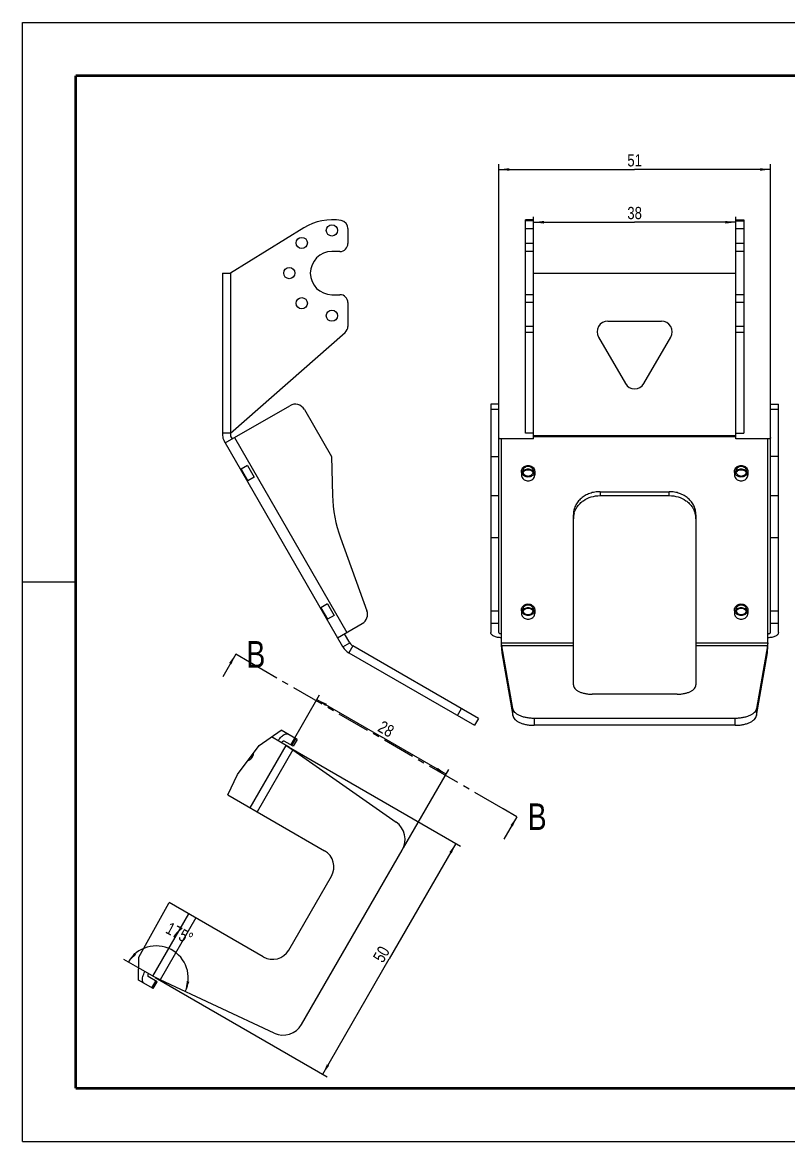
# Model space of a CAD drawing. Header units: millimetres. Extents: x 0 to 297, y 0 to 210.
# Drawn here: x 0 to 143.8, y 0 to 210 of the extents above; entities that cross this region are included whole.
import ezdxf

# ---------------------------------------------------------------- set-up
doc = ezdxf.new("R2010")
doc.units = ezdxf.units.MM
doc.header["$LTSCALE"] = 16.335
doc.linetypes.add('CENTER', pattern=[0.6, 0.375, -0.075, 0.075, -0.075])
doc.layers.get('0').update_dxf_attribs({"linetype": 'CONTINUOUS'})
doc.layers.add('02___PRT_ALL_AXES', color=7, linetype='CONTINUOUS')
doc.layers.add('DEFAULT_1', color=7, linetype='CENTER')
doc.styles.get("Standard").update_dxf_attribs({"font": 'txt', "width": 0.8})
doc.dimstyles.new('DIMSTYLE_1', dxfattribs={"dimtxt": 2.3, "dimasz": 2, "dimexe": 1, "dimexo": 0.5, "dimgap": 0.575, "dimtad": 1, "dimdsep": 46, "dimtxsty": 'Standard', "dimblk": '_FILLED', "dimblk1": '_FILLED', "dimblk2": '_FILLED', "dimcen": 0.09, "dimadec": 0, "dimazin": 0, "dimtp": 0.3, "dimtm": 0.3, "dimtfac": 1, "dimtofl": 0, "dimtmove": 0, "dimatfit": 3, "dimldrblk": '_FILLED', "dimfxl": 0, "dimtolj": 1, "dimarcsym": 0})
doc.dimstyles.new('DIMSTYLE_2', dxfattribs={"dimtxt": 2.3, "dimasz": 2, "dimexe": 1, "dimexo": 0.5, "dimtad": 1, "dimdec": 1, "dimdsep": 46, "dimtxsty": 'Standard', "dimblk": '_FILLED', "dimblk1": '_FILLED', "dimblk2": '_FILLED', "dimcen": 0.09, "dimadec": 0, "dimazin": 0, "dimtp": 0.5, "dimtm": 0.5, "dimtfac": 1, "dimtdec": 1, "dimtofl": 0, "dimtmove": 0, "dimatfit": 3, "dimldrblk": '_FILLED', "dimfxl": 0, "dimtolj": 1, "dimarcsym": 0})
doc.dimstyles.new('DIMSTYLE_3', dxfattribs={"dimtxt": 2.3, "dimasz": 2, "dimexe": 1, "dimexo": 0.5, "dimgap": 0.575, "dimtad": 1, "dimdsep": 46, "dimtxsty": 'Standard', "dimblk": '_FILLED', "dimblk1": '_FILLED', "dimblk2": '_FILLED', "dimcen": 0.09, "dimadec": 0, "dimazin": 0, "dimtp": 0.2, "dimtm": 0.2, "dimtfac": 1, "dimtofl": 0, "dimtmove": 0, "dimatfit": 3, "dimldrblk": '_FILLED', "dimfxl": 0, "dimtolj": 1, "dimarcsym": 0})
doc.dimstyles.get("Standard").update_dxf_attribs({"dimtxt": 2.3, "dimasz": 2, "dimexe": 1, "dimexo": 0.5, "dimtad": 1, "dimdsep": 46, "dimtxsty": 'Standard', "dimblk": '_FILLED', "dimblk1": '_FILLED', "dimblk2": '_FILLED', "dimcen": 0.09, "dimadec": 0, "dimazin": 0, "dimtol": 1, "dimtp": 0.01, "dimtm": 0.01, "dimtfac": 1, "dimtofl": 0, "dimtmove": 0, "dimatfit": 3, "dimldrblk": '_FILLED', "dimfxl": 0, "dimtolj": 1, "dimarcsym": 0})

# ---------------------------------------------------------------- blocks, each defined once
blk = doc.blocks.new('_FILLED')
at = {"color": 0, "linetype": 'ByBlock'}
blk.add_solid([(0, 0), (-1, 0.125), (-1, -0.125)], dxfattribs=at)
blk = doc.blocks.new('*D1')
at = {"color": 2, "linetype": 'Continuous'}
for p, q in [((95.9, 167.51), (95.9, 173.5)), ((95.9, 172.5), (114.9, 172.5)), ((133.9, 172.5), (114.9, 172.5)), ((133.9, 167.51), (133.9, 173.5))]:
    blk.add_line(p, q, dxfattribs=at)
at = {"color": 2, "linetype": 'Continuous', "xscale": 2, "yscale": 2, "zscale": 2, "rotation": 180}
blk.add_blockref('_FILLED', (95.9, 172.5), dxfattribs=at)
at = {"color": 2, "linetype": 'Continuous', "xscale": 2, "yscale": 2, "zscale": 2}
blk.add_blockref('_FILLED', (133.9, 172.5), dxfattribs=at)
at = {"color": 2, "linetype": 'Continuous', "insert": (114.9, 175.38), "char_height": 2.3, "width": 3.68, "attachment_point": 2, "line_spacing_factor": 0.9}
blk.add_mtext('38', dxfattribs=at)
blk = doc.blocks.new('*D2')
at = {"color": 2, "linetype": 'Continuous'}
for p, q in [((89.4, 137.85), (89.4, 183.4)), ((140.4, 137.85), (140.4, 183.4)), ((89.4, 182.4), (114.9, 182.4)), ((140.4, 182.4), (114.9, 182.4))]:
    blk.add_line(p, q, dxfattribs=at)
at = {"color": 2, "linetype": 'Continuous', "xscale": 2, "yscale": 2, "zscale": 2, "rotation": 180}
blk.add_blockref('_FILLED', (89.4, 182.4), dxfattribs=at)
at = {"color": 2, "linetype": 'Continuous', "xscale": 2, "yscale": 2, "zscale": 2}
blk.add_blockref('_FILLED', (140.4, 182.4), dxfattribs=at)
at = {"color": 2, "linetype": 'Continuous', "insert": (114.9, 185.27), "char_height": 2.3, "width": 3.68, "attachment_point": 2, "line_spacing_factor": 0.9}
blk.add_mtext('51', dxfattribs=at)
blk = doc.blocks.new('*D5')
at = {"color": 2, "linetype": 'Continuous'}
for p, q in [((49.94, 74.09), (82.22, 55.44)), ((81.36, 55.94), (68.86, 34.29)), ((56.36, 12.64), (68.86, 34.29)), ((24.94, 30.78), (57.22, 12.14))]:
    blk.add_line(p, q, dxfattribs=at)
at = {"color": 2, "linetype": 'Continuous', "xscale": 2, "yscale": 2, "zscale": 2}
for p, rotation in [((81.36, 55.94), 59.99999999999999), ((56.36, 12.64), 240)]:
    blk.add_blockref('_FILLED', p, dxfattribs=dict(at, rotation=rotation))
at = {"color": 2, "linetype": 'Continuous', "insert": (66.37, 35.73), "char_height": 2.3, "width": 3.68, "attachment_point": 2, "rotation": 60, "line_spacing_factor": 0.9}
blk.add_mtext('50', dxfattribs=at)
blk = doc.blocks.new('*D6')
at = {"color": 2, "linetype": 'Continuous'}
blk.add_line((23.39, 31.68), (19.02, 34.2), dxfattribs=at)
for start, end in [(62.5, 150), (335, 62.5)]:
    blk.add_arc((25.11, 30.69), 6.03, start, end, dxfattribs=at)
for points in [[(20.97, 35.4), (19.89, 33.7), (21.35, 35.08)], [(30.86, 30.13), (30.57, 28.14), (31.34, 30)]]:
    blk.add_solid(points, dxfattribs=at)
at = {"color": 2, "linetype": 'Continuous', "insert": (30.01, 40.11), "char_height": 2.3, "width": 7.0533, "attachment_point": 2, "rotation": 332.5, "line_spacing_factor": 0.9}
blk.add_mtext('175\\Fgdt;{\\Fgdt;~}', dxfattribs=at)
blk = doc.blocks.new('*D7')
at = {"color": 2, "linetype": 'Continuous'}
for p, q in [((50.36, 74.42), (55.78, 83.81)), ((55.28, 82.94), (67.4, 75.94)), ((79.53, 68.94), (67.4, 75.94)), ((71.55, 55.12), (80.03, 69.81))]:
    blk.add_line(p, q, dxfattribs=at)
at = {"color": 2, "linetype": 'Continuous', "xscale": 2, "yscale": 2, "zscale": 2}
for p, rotation in [((55.28, 82.94), 150), ((79.53, 68.94), 329.9999999999999)]:
    blk.add_blockref('_FILLED', p, dxfattribs=dict(at, rotation=rotation))
at = {"color": 2, "linetype": 'Continuous', "insert": (68.84, 78.43), "char_height": 2.3, "width": 3.68, "attachment_point": 2, "rotation": 330, "line_spacing_factor": 0.9}
blk.add_mtext('28', dxfattribs=at)

msp = doc.modelspace()

# ---------------------------------------------------------------- linework, layer by layer
at = {"color": 7, "linetype": 'Continuous'}
for p, q in [((0, 0), (0, 210)), ((0, 210), (297, 210)), ((95.904, 172.961), (94.404, 172.961)), ((94.404, 132.949), (94.404, 172.96)), ((94.404, 172.804), (95.904, 172.804)), ((95.904, 131.833), (95.904, 172.96)), ((133.904, 131.833), (133.904, 172.949)), ((133.904, 172.949), (135.404, 172.949)), ((133.904, 172.789), (135.404, 172.789)), ((135.404, 172.949), (135.404, 132.949)), ((52.808, 171.452), (39.072, 162.949)), ((61.089, 171.327), (61.089, 168.512)), ((94.404, 171.327), (95.904, 171.327)), ((133.904, 171.313), (135.404, 171.313)), ((95.904, 168.512), (94.404, 168.512)), ((135.404, 168.512), (133.904, 168.512)), ((59.589, 167.012), (58.089, 167.012)), ((95.904, 167.012), (94.404, 167.012)), ((135.404, 167.012), (133.904, 167.012)), ((37.572, 162.949), (37.572, 132.485)), ((37.572, 162.949), (39.072, 162.949)), ((39.072, 162.949), (39.072, 132.485)), ((95.904, 162.949), (133.904, 162.949)), ((58.089, 158.912), (59.589, 158.912)), ((95.904, 158.912), (94.404, 158.912)), ((135.404, 158.912), (133.904, 158.912)), ((61.089, 157.412), (61.089, 152.969)), ((95.904, 157.412), (94.404, 157.412)), ((135.404, 157.412), (133.904, 157.412)), ((109.868, 153.949), (119.94, 153.949)), ((39.072, 132.949), (60.579, 151.842)), ((95.904, 152.969), (94.404, 152.969)), ((95.904, 151.842), (94.404, 151.842)), ((135.404, 152.969), (133.904, 152.969)), ((135.404, 151.842), (133.904, 151.842)), ((108.136, 150.949), (113.172, 142.227)), ((116.636, 142.227), (121.672, 150.949)), ((38.072, 131.083), (50.196, 138.083)), ((52.928, 137.351), (58.026, 128.521)), ((87.904, 138.351), (87.904, 95.541)), ((89.404, 138.351), (87.904, 138.351)), ((89.404, 137.351), (87.904, 137.351)), ((89.404, 95.541), (89.404, 138.351)), ((140.404, 138.351), (141.904, 138.351)), ((140.404, 95.541), (140.404, 138.351)), ((141.904, 137.351), (140.404, 137.351)), ((141.904, 95.541), (141.904, 138.351)), ((39.072, 132.949), (37.572, 132.949)), ((95.904, 132.949), (94.404, 132.949)), ((95.904, 132.485), (133.904, 132.485)), ((133.904, 132.949), (135.404, 132.949)), ((60.17, 92.808), (37.84, 131.485)), ((39.139, 132.235), (39.371, 131.833)), ((39.804, 132.083), (60.902, 95.541)), ((89.904, 92.808), (89.904, 131.833)), ((95.904, 131.833), (89.904, 131.833)), ((133.904, 132.235), (95.904, 132.235)), ((139.904, 131.833), (133.904, 131.833)), ((139.904, 92.808), (139.904, 131.833)), ((58.026, 128.521), (58.192, 121.238)), ((87.904, 128.521), (89.404, 128.521)), ((141.904, 128.521), (140.404, 128.521)), ((41.033, 126.154), (42.283, 123.989)), ((42.246, 126.854), (43.496, 124.689)), ((108.404, 121.949), (108.404, 121.199)), ((108.404, 121.949), (121.404, 121.949)), ((121.404, 121.199), (121.404, 121.949)), ((87.904, 121.238), (89.404, 121.238)), ((108.404, 121.199), (121.404, 121.199)), ((140.404, 121.238), (141.904, 121.238)), ((103.404, 85.699), (103.404, 117.619)), ((126.404, 117.619), (126.404, 85.699)), ((59.693, 113.258), (64.658, 99.618)), ((89.404, 113.258), (87.904, 113.258)), ((141.904, 113.258), (140.404, 113.258)), ((10, 105), (0, 105)), ((57.246, 100.873), (58.496, 98.708)), ((56.033, 100.173), (57.283, 98.008)), ((87.904, 99.618), (89.404, 99.618)), ((140.404, 99.618), (141.904, 99.618)), ((59.17, 94.541), (63.778, 97.201)), ((89.404, 97.201), (87.904, 97.201)), ((141.904, 97.201), (140.404, 97.201)), ((61.469, 93.558), (60.469, 95.291)), ((60.17, 92.808), (61.469, 93.558)), ((62.018, 93.009), (61.268, 91.71)), ((85.57, 79.411), (62.018, 93.009)), ((89.904, 93.558), (103.404, 93.558)), ((103.404, 93.009), (89.974, 93.009)), ((92.034, 81.237), (89.974, 93.009)), ((89.974, 93.009), (89.974, 91.71)), ((126.404, 93.558), (139.904, 93.558)), ((139.833, 93.009), (126.404, 93.009)), ((139.833, 93.009), (137.773, 81.237)), ((139.833, 91.71), (139.833, 93.009)), ((61.268, 91.71), (84.82, 78.112)), ((89.974, 91.71), (92.034, 79.938)), ((137.773, 79.938), (139.833, 91.71)), ((122.904, 83.949), (106.904, 83.949)), ((81.658, 79.938), (82.408, 81.237)), ((92.034, 79.938), (92.034, 81.237)), ((137.773, 81.237), (137.773, 79.938)), ((85.57, 79.411), (84.82, 78.112)), ((133.789, 79.411), (96.019, 79.411)), ((96.019, 79.411), (96.019, 78.112)), ((133.789, 78.112), (96.019, 78.112)), ((133.789, 78.112), (133.789, 79.411)), ((44.465, 74.341), (48.551, 77.194)), ((50.153, 73.96), (46.741, 75.93)), ((51.54, 75.469), (48.551, 77.194)), ((50.558, 74.304), (51.308, 75.603)), ((40.377, 68.893), (44.465, 74.341)), ((42.754, 62.644), (49.504, 74.335)), ((50.768, 73.524), (44.053, 61.894)), ((50.79, 74.17), (49.12, 75.134)), ((50.768, 73.524), (70.128, 59.968)), ((51.54, 75.469), (50.79, 74.17)), ((38.571, 65.059), (40.377, 68.893)), ((38.571, 65.059), (56.714, 54.584)), ((52.413, 21.981), (71.298, 54.691)), ((49.995, 35.946), (57.995, 49.803)), ((21.842, 34.625), (27.475, 44.764)), ((27.475, 44.764), (27.54, 44.869)), ((45.214, 34.665), (27.54, 44.869)), ((24.504, 31.034), (31.254, 42.725)), ((32.553, 41.975), (25.838, 30.345)), ((21.788, 30.292), (21.842, 34.625)), ((25.153, 30.659), (21.817, 32.585)), ((24.54, 28.703), (21.788, 30.292)), ((25.29, 30.002), (23.62, 30.967)), ((24.308, 28.837), (25.058, 30.136)), ((25.375, 30.585), (24.504, 31.034)), ((24.54, 28.703), (25.29, 30.002)), ((25.153, 30.659), (25.37, 30.561)), ((25.37, 30.561), (25.838, 30.345)), ((25.838, 30.345), (25.375, 30.585)), ((47.258, 20.356), (25.838, 30.345)), ((0, 0), (297, 0))]:
    msp.add_line(p, q, dxfattribs=at)
at = {"color": 6, "linetype": 'Continuous'}
for p, q in [((42.246, 126.854), (41.033, 126.154)), ((43.496, 124.689), (42.283, 123.989)), ((93.654, 125.771), (93.654, 125.071)), ((96.154, 125.771), (96.154, 125.071)), ((133.654, 125.771), (133.654, 125.071)), ((136.154, 125.771), (136.154, 125.071)), ((57.246, 100.873), (56.033, 100.173)), ((58.496, 98.708), (57.283, 98.008)), ((93.654, 99.791), (93.654, 99.091)), ((96.154, 99.791), (96.154, 99.091)), ((133.654, 99.791), (133.654, 99.091)), ((136.154, 99.791), (136.154, 99.091))]:
    msp.add_line(p, q, dxfattribs=at)
at = {"color": 7, "linetype": 'Continuous', "const_width": 0.5}
for points in [[(10, 200), (10, 10)], [(287, 200), (10, 200)], [(10, 10), (287, 10)]]:
    msp.add_lwpolyline(points, dxfattribs=at)
at = {"color": 7, "linetype": 'Continuous'}
for points in [[(48.004, 75.201), (48.144, 75.425), (48.293, 75.633), (48.454, 75.827), (48.621, 76.001), (48.792, 76.152), (48.965, 76.279), (49.136, 76.379), (49.302, 76.451), (49.462, 76.492), (49.611, 76.503), (49.747, 76.484), (49.87, 76.433)], [(49.12, 75.134), (49.071, 75.15), (49.017, 75.149), (48.957, 75.13), (48.894, 75.096), (48.83, 75.046), (48.767, 74.983), (48.708, 74.91), (48.653, 74.826)], [(49.504, 74.335), (49.699, 74.209), (50.768, 73.524)], [(42.391, 71.577), (42.477, 71.598), (42.688, 71.694), (42.882, 71.83), (43.052, 72.001), (43.194, 72.205)], [(43.194, 72.205), (43.297, 72.425), (43.361, 72.658), (43.383, 72.894), (43.383, 72.899)], [(22.87, 29.668), (22.765, 29.749), (22.68, 29.857), (22.615, 29.992), (22.571, 30.151), (22.55, 30.331), (22.551, 30.529), (22.574, 30.742), (22.62, 30.966), (22.687, 31.198), (22.774, 31.433), (22.88, 31.667), (23.004, 31.9)], [(23.653, 31.525), (23.608, 31.435), (23.574, 31.348), (23.551, 31.262), (23.54, 31.182), (23.542, 31.11), (23.556, 31.048), (23.582, 31.001), (23.62, 30.967)]]:
    msp.add_lwpolyline(points, dxfattribs=at)
for centre, radius, start, end in [((58.089, 162.962), 9.998, 79.83361, 121.8799), ((59.589, 171.327), 1.5, 0, 79.83361), ((59.589, 168.512), 1.5, 270, 360), ((58.089, 162.962), 4.05, 90, 270), ((59.589, 157.412), 1.5, 0, 90), ((109.868, 151.949), 2, 90, 210), ((119.94, 151.949), 2, 330, 90), ((59.589, 152.969), 1.5, 311.29646, 360), ((114.904, 143.227), 2, 210, 330), ((51.196, 136.351), 2, 30, 120), ((39.572, 132.485), 2, 180, 210), ((39.572, 132.485), 0.5, 180, 210), ((83.186, 121.808), 25, 181.30608, 200), ((107.218, 116.861), 3.814, 165.16969, 172.48409), ((122.59, 116.861), 3.814, 7.51591, 14.83031), ((107.165, 116.868), 3.761, 172.48529, 179.98393), ((122.643, 116.868), 3.761, 0.01607, 7.51471), ((62.778, 98.933), 2, 300, 20), ((62.768, 94.308), 3, 210, 240), ((62.768, 94.308), 1.5, 210, 240), ((67.834, 56.691), 4, 330, 55), ((54.964, 51.553), 3.5, 330, 60), ((46.964, 37.696), 3.5, 240, 330), ((48.949, 23.981), 4, 245, 330)]:
    msp.add_arc(centre, radius, start, end, dxfattribs=at)
for points, knots in [([(89.904, 131.833), (89.84, 131.833), (89.718, 131.845), (89.578, 131.888), (89.489, 131.941), (89.441, 131.984), (89.411, 132.032), (89.404, 132.067), (89.404, 132.083)], [0, 0, 0, 0, 0.3184154, 0.6015699, 0.7220494, 0.8268778, 0.9178375, 1, 1, 1, 1]), ([(140.404, 132.083), (140.404, 132.067), (140.396, 132.032), (140.366, 131.984), (140.318, 131.941), (140.23, 131.888), (140.089, 131.845), (139.968, 131.833), (139.904, 131.833)], [0, 0, 0, 0, 0.0821625, 0.1731222, 0.2779506, 0.3984301, 0.6815846, 1, 1, 1, 1]), ([(94.904, 124.689), (94.774, 124.689), (94.515, 124.724), (94.163, 124.877), (93.881, 125.118), (93.697, 125.426), (93.632, 125.771), (93.697, 126.116), (93.881, 126.424), (94.163, 126.666), (94.515, 126.819), (94.774, 126.854), (94.904, 126.854)], [0, 0, 0, 0, 0.1067137, 0.2109612, 0.3110895, 0.4069219, 0.5, 0.5930781, 0.6889105, 0.7890388, 0.8932863, 1, 1, 1, 1]), ([(94.904, 126.154), (94.774, 126.154), (94.515, 126.119), (94.163, 125.966), (93.881, 125.724), (93.697, 125.416), (93.632, 125.071), (93.697, 124.726), (93.881, 124.418), (94.163, 124.177), (94.515, 124.024), (94.774, 123.989), (94.904, 123.989)], [0, 0, 0, 0, 0.1067137, 0.2109612, 0.3110895, 0.4069219, 0.5, 0.5930781, 0.6889105, 0.7890388, 0.8932863, 1, 1, 1, 1]), ([(94.904, 126.659), (94.771, 126.659), (94.508, 126.615), (94.168, 126.422), (93.935, 126.128), (93.879, 125.887), (93.879, 125.771)], [0, 0, 0, 0, 0.2663796, 0.5234099, 0.7667818, 1, 1, 1, 1]), ([(94.118, 125.754), (94.216, 125.856), (94.466, 126.018), (94.757, 126.071), (94.904, 126.071)], [0, 0, 0, 0, 0.4892333, 1, 1, 1, 1]), ([(94.904, 126.854), (95.034, 126.854), (95.292, 126.819), (95.644, 126.666), (95.926, 126.424), (96.111, 126.116), (96.175, 125.771), (96.111, 125.426), (95.926, 125.118), (95.644, 124.877), (95.292, 124.724), (95.034, 124.689), (94.904, 124.689)], [0, 0, 0, 0, 0.1067137, 0.2109612, 0.3110895, 0.4069219, 0.5, 0.5930781, 0.6889105, 0.7890388, 0.8932863, 1, 1, 1, 1]), ([(95.929, 125.771), (95.929, 125.887), (95.872, 126.128), (95.639, 126.422), (95.299, 126.615), (95.036, 126.659), (94.904, 126.659)], [0, 0, 0, 0, 0.2332045, 0.4765758, 0.7336208, 1, 1, 1, 1]), ([(94.904, 123.989), (95.034, 123.989), (95.292, 124.024), (95.644, 124.177), (95.926, 124.418), (96.111, 124.726), (96.175, 125.071), (96.111, 125.416), (95.926, 125.724), (95.644, 125.966), (95.292, 126.119), (95.034, 126.154), (94.904, 126.154)], [0, 0, 0, 0, 0.1067137, 0.2109612, 0.3110895, 0.4069219, 0.5, 0.5930781, 0.6889105, 0.7890388, 0.8932863, 1, 1, 1, 1]), ([(94.904, 126.071), (95.051, 126.071), (95.341, 126.018), (95.591, 125.856), (95.689, 125.754)], [0, 0, 0, 0, 0.5107667, 1, 1, 1, 1]), ([(134.904, 124.689), (134.774, 124.689), (134.515, 124.724), (134.163, 124.877), (133.881, 125.118), (133.697, 125.426), (133.632, 125.771), (133.697, 126.116), (133.881, 126.424), (134.163, 126.666), (134.515, 126.819), (134.774, 126.854), (134.904, 126.854)], [0, 0, 0, 0, 0.1067137, 0.2109612, 0.3110895, 0.4069219, 0.5, 0.5930781, 0.6889105, 0.7890388, 0.8932863, 1, 1, 1, 1]), ([(134.904, 126.154), (134.774, 126.154), (134.515, 126.119), (134.163, 125.966), (133.881, 125.724), (133.697, 125.416), (133.632, 125.071), (133.697, 124.726), (133.881, 124.418), (134.163, 124.177), (134.515, 124.024), (134.774, 123.989), (134.904, 123.989)], [0, 0, 0, 0, 0.1067137, 0.2109612, 0.3110895, 0.4069219, 0.5, 0.5930781, 0.6889105, 0.7890388, 0.8932863, 1, 1, 1, 1]), ([(134.904, 126.659), (134.771, 126.659), (134.508, 126.615), (134.168, 126.422), (133.935, 126.128), (133.879, 125.887), (133.879, 125.771)], [0, 0, 0, 0, 0.2663796, 0.5234099, 0.7667818, 1, 1, 1, 1]), ([(134.118, 125.754), (134.216, 125.856), (134.466, 126.018), (134.757, 126.071), (134.904, 126.071)], [0, 0, 0, 0, 0.4892333, 1, 1, 1, 1]), ([(134.904, 126.854), (135.034, 126.854), (135.292, 126.819), (135.644, 126.666), (135.926, 126.424), (136.111, 126.116), (136.175, 125.771), (136.111, 125.426), (135.926, 125.118), (135.644, 124.877), (135.292, 124.724), (135.034, 124.689), (134.904, 124.689)], [0, 0, 0, 0, 0.1067137, 0.2109612, 0.3110895, 0.4069219, 0.5, 0.5930781, 0.6889105, 0.7890388, 0.8932863, 1, 1, 1, 1]), ([(135.929, 125.771), (135.929, 125.887), (135.872, 126.128), (135.639, 126.422), (135.299, 126.615), (135.036, 126.659), (134.904, 126.659)], [0, 0, 0, 0, 0.2332045, 0.4765758, 0.7336208, 1, 1, 1, 1]), ([(134.904, 123.989), (135.034, 123.989), (135.292, 124.024), (135.644, 124.177), (135.926, 124.418), (136.111, 124.726), (136.175, 125.071), (136.111, 125.416), (135.926, 125.724), (135.644, 125.966), (135.292, 126.119), (135.034, 126.154), (134.904, 126.154)], [0, 0, 0, 0, 0.1067137, 0.2109612, 0.3110895, 0.4069219, 0.5, 0.5930781, 0.6889105, 0.7890388, 0.8932863, 1, 1, 1, 1]), ([(134.904, 126.071), (135.051, 126.071), (135.341, 126.018), (135.591, 125.856), (135.689, 125.754)], [0, 0, 0, 0, 0.5107667, 1, 1, 1, 1]), ([(93.879, 125.771), (93.879, 125.655), (93.935, 125.415), (94.168, 125.12), (94.508, 124.928), (94.771, 124.884), (94.904, 124.884)], [0, 0, 0, 0, 0.2332045, 0.4765758, 0.7336208, 1, 1, 1, 1]), ([(93.94, 125.487), (93.951, 125.512), (93.997, 125.609), (94.062, 125.696), (94.118, 125.754)], [0, 0, 0, 0, 0.246344, 1, 1, 1, 1]), ([(94.904, 124.884), (95.036, 124.884), (95.299, 124.928), (95.639, 125.12), (95.872, 125.415), (95.929, 125.655), (95.929, 125.771)], [0, 0, 0, 0, 0.2663796, 0.5234099, 0.7667818, 1, 1, 1, 1]), ([(95.689, 125.754), (95.708, 125.735), (95.779, 125.654), (95.836, 125.561), (95.867, 125.487)], [0, 0, 0, 0, 0.2550187, 1, 1, 1, 1]), ([(133.879, 125.771), (133.879, 125.655), (133.935, 125.415), (134.168, 125.12), (134.508, 124.928), (134.771, 124.884), (134.904, 124.884)], [0, 0, 0, 0, 0.2332045, 0.4765758, 0.7336208, 1, 1, 1, 1]), ([(133.94, 125.487), (133.951, 125.512), (133.997, 125.609), (134.062, 125.696), (134.118, 125.754)], [0, 0, 0, 0, 0.246344, 1, 1, 1, 1]), ([(134.904, 124.884), (135.036, 124.884), (135.299, 124.928), (135.639, 125.12), (135.872, 125.415), (135.929, 125.655), (135.929, 125.771)], [0, 0, 0, 0, 0.2663796, 0.5234099, 0.7667818, 1, 1, 1, 1]), ([(135.689, 125.754), (135.708, 125.735), (135.779, 125.654), (135.836, 125.561), (135.867, 125.487)], [0, 0, 0, 0, 0.2550187, 1, 1, 1, 1]), ([(108.404, 121.949), (108.077, 121.949), (107.426, 121.894), (106.486, 121.649), (105.618, 121.249), (104.855, 120.709), (104.227, 120.05), (103.758, 119.296), (103.469, 118.475), (103.404, 117.903), (103.404, 117.619)], [0, 0, 0, 0, 0.1336317, 0.2660374, 0.3960588, 0.5229513, 0.6463545, 0.7664369, 0.8839468, 1, 1, 1, 1]), ([(126.404, 117.619), (126.404, 117.903), (126.338, 118.475), (126.049, 119.296), (125.58, 120.05), (124.952, 120.709), (124.189, 121.249), (123.321, 121.649), (122.381, 121.894), (121.73, 121.949), (121.404, 121.949)], [0, 0, 0, 0, 0.1160532, 0.2335631, 0.3536455, 0.4770487, 0.6039412, 0.7339626, 0.8663683, 1, 1, 1, 1]), ([(103.53, 117.838), (103.593, 118.076), (103.767, 118.545), (104.157, 119.194), (104.667, 119.777), (105.493, 120.45), (106.744, 121.04), (107.848, 121.199), (108.404, 121.199)], [0, 0, 0, 0, 0.1164558, 0.2351044, 0.3565199, 0.4809002, 0.7369832, 1, 1, 1, 1]), ([(121.404, 121.199), (121.96, 121.199), (123.063, 121.04), (124.314, 120.45), (125.14, 119.777), (125.65, 119.194), (126.04, 118.545), (126.214, 118.076), (126.277, 117.838)], [0, 0, 0, 0, 0.2630168, 0.5190998, 0.6434801, 0.7648956, 0.8835442, 1, 1, 1, 1]), ([(94.904, 98.708), (94.774, 98.708), (94.515, 98.743), (94.163, 98.896), (93.881, 99.137), (93.697, 99.445), (93.632, 99.791), (93.697, 100.136), (93.881, 100.444), (94.163, 100.685), (94.515, 100.838), (94.774, 100.873), (94.904, 100.873)], [0, 0, 0, 0, 0.1067137, 0.2109612, 0.3110895, 0.4069219, 0.5, 0.5930781, 0.6889105, 0.7890388, 0.8932863, 1, 1, 1, 1]), ([(94.904, 100.873), (95.034, 100.873), (95.292, 100.838), (95.644, 100.685), (95.926, 100.444), (96.111, 100.136), (96.175, 99.791), (96.111, 99.445), (95.926, 99.137), (95.644, 98.896), (95.292, 98.743), (95.034, 98.708), (94.904, 98.708)], [0, 0, 0, 0, 0.1067137, 0.2109612, 0.3110895, 0.4069219, 0.5, 0.5930781, 0.6889105, 0.7890388, 0.8932863, 1, 1, 1, 1]), ([(134.904, 98.708), (134.774, 98.708), (134.515, 98.743), (134.163, 98.896), (133.881, 99.137), (133.697, 99.445), (133.632, 99.791), (133.697, 100.136), (133.881, 100.444), (134.163, 100.685), (134.515, 100.838), (134.774, 100.873), (134.904, 100.873)], [0, 0, 0, 0, 0.1067137, 0.2109612, 0.3110895, 0.4069219, 0.5, 0.5930781, 0.6889105, 0.7890388, 0.8932863, 1, 1, 1, 1]), ([(134.904, 100.873), (135.034, 100.873), (135.292, 100.838), (135.644, 100.685), (135.926, 100.444), (136.111, 100.136), (136.175, 99.791), (136.111, 99.445), (135.926, 99.137), (135.644, 98.896), (135.292, 98.743), (135.034, 98.708), (134.904, 98.708)], [0, 0, 0, 0, 0.1067137, 0.2109612, 0.3110895, 0.4069219, 0.5, 0.5930781, 0.6889105, 0.7890388, 0.8932863, 1, 1, 1, 1]), ([(94.904, 100.173), (94.774, 100.173), (94.515, 100.138), (94.163, 99.985), (93.881, 99.744), (93.697, 99.436), (93.632, 99.091), (93.697, 98.745), (93.881, 98.437), (94.163, 98.196), (94.515, 98.043), (94.774, 98.008), (94.904, 98.008)], [0, 0, 0, 0, 0.1067137, 0.2109612, 0.3110895, 0.4069219, 0.5, 0.5930781, 0.6889105, 0.7890388, 0.8932863, 1, 1, 1, 1]), ([(94.904, 100.678), (94.771, 100.678), (94.508, 100.634), (94.168, 100.441), (93.935, 100.147), (93.879, 99.907), (93.879, 99.791)], [0, 0, 0, 0, 0.2663796, 0.5234099, 0.7667818, 1, 1, 1, 1]), ([(93.879, 99.791), (93.879, 99.674), (93.935, 99.434), (94.168, 99.14), (94.508, 98.947), (94.771, 98.903), (94.904, 98.903)], [0, 0, 0, 0, 0.2332045, 0.4765758, 0.7336208, 1, 1, 1, 1]), ([(93.94, 99.507), (93.951, 99.531), (93.997, 99.628), (94.062, 99.716), (94.118, 99.774)], [0, 0, 0, 0, 0.246344, 1, 1, 1, 1]), ([(94.118, 99.774), (94.216, 99.875), (94.466, 100.037), (94.757, 100.091), (94.904, 100.091)], [0, 0, 0, 0, 0.4892333, 1, 1, 1, 1]), ([(95.929, 99.791), (95.929, 99.907), (95.872, 100.147), (95.639, 100.441), (95.299, 100.634), (95.036, 100.678), (94.904, 100.678)], [0, 0, 0, 0, 0.2332045, 0.4765758, 0.7336208, 1, 1, 1, 1]), ([(94.904, 98.008), (95.034, 98.008), (95.292, 98.043), (95.644, 98.196), (95.926, 98.437), (96.111, 98.745), (96.175, 99.091), (96.111, 99.436), (95.926, 99.744), (95.644, 99.985), (95.292, 100.138), (95.034, 100.173), (94.904, 100.173)], [0, 0, 0, 0, 0.1067137, 0.2109612, 0.3110895, 0.4069219, 0.5, 0.5930781, 0.6889105, 0.7890388, 0.8932863, 1, 1, 1, 1]), ([(94.904, 100.091), (95.051, 100.091), (95.341, 100.037), (95.591, 99.875), (95.689, 99.774)], [0, 0, 0, 0, 0.5107667, 1, 1, 1, 1]), ([(94.904, 98.903), (95.036, 98.903), (95.299, 98.947), (95.639, 99.14), (95.872, 99.434), (95.929, 99.674), (95.929, 99.791)], [0, 0, 0, 0, 0.2663796, 0.5234099, 0.7667818, 1, 1, 1, 1]), ([(95.689, 99.774), (95.708, 99.754), (95.779, 99.674), (95.836, 99.58), (95.867, 99.507)], [0, 0, 0, 0, 0.2550187, 1, 1, 1, 1]), ([(134.904, 100.173), (134.774, 100.173), (134.515, 100.138), (134.163, 99.985), (133.881, 99.744), (133.697, 99.436), (133.632, 99.091), (133.697, 98.745), (133.881, 98.437), (134.163, 98.196), (134.515, 98.043), (134.774, 98.008), (134.904, 98.008)], [0, 0, 0, 0, 0.1067137, 0.2109612, 0.3110895, 0.4069219, 0.5, 0.5930781, 0.6889105, 0.7890388, 0.8932863, 1, 1, 1, 1]), ([(134.904, 100.678), (134.771, 100.678), (134.508, 100.634), (134.168, 100.441), (133.935, 100.147), (133.879, 99.907), (133.879, 99.791)], [0, 0, 0, 0, 0.2663796, 0.5234099, 0.7667818, 1, 1, 1, 1]), ([(133.879, 99.791), (133.879, 99.674), (133.935, 99.434), (134.168, 99.14), (134.508, 98.947), (134.771, 98.903), (134.904, 98.903)], [0, 0, 0, 0, 0.2332045, 0.4765758, 0.7336208, 1, 1, 1, 1]), ([(133.94, 99.507), (133.951, 99.531), (133.997, 99.628), (134.062, 99.716), (134.118, 99.774)], [0, 0, 0, 0, 0.246344, 1, 1, 1, 1]), ([(134.118, 99.774), (134.216, 99.875), (134.466, 100.037), (134.757, 100.091), (134.904, 100.091)], [0, 0, 0, 0, 0.4892333, 1, 1, 1, 1]), ([(135.929, 99.791), (135.929, 99.907), (135.872, 100.147), (135.639, 100.441), (135.299, 100.634), (135.036, 100.678), (134.904, 100.678)], [0, 0, 0, 0, 0.2332045, 0.4765758, 0.7336208, 1, 1, 1, 1]), ([(134.904, 98.008), (135.034, 98.008), (135.292, 98.043), (135.644, 98.196), (135.926, 98.437), (136.111, 98.745), (136.175, 99.091), (136.111, 99.436), (135.926, 99.744), (135.644, 99.985), (135.292, 100.138), (135.034, 100.173), (134.904, 100.173)], [0, 0, 0, 0, 0.1067137, 0.2109612, 0.3110895, 0.4069219, 0.5, 0.5930781, 0.6889105, 0.7890388, 0.8932863, 1, 1, 1, 1]), ([(134.904, 100.091), (135.051, 100.091), (135.341, 100.037), (135.591, 99.875), (135.689, 99.774)], [0, 0, 0, 0, 0.5107667, 1, 1, 1, 1]), ([(134.904, 98.903), (135.036, 98.903), (135.299, 98.947), (135.639, 99.14), (135.872, 99.434), (135.929, 99.674), (135.929, 99.791)], [0, 0, 0, 0, 0.2663796, 0.5234099, 0.7667818, 1, 1, 1, 1]), ([(135.689, 99.774), (135.708, 99.754), (135.779, 99.674), (135.836, 99.58), (135.867, 99.507)], [0, 0, 0, 0, 0.2550187, 1, 1, 1, 1]), ([(89.904, 94.541), (89.647, 94.541), (89.27, 94.576), (88.8, 94.699), (88.497, 94.821), (88.246, 94.97), (88.055, 95.142), (87.933, 95.334), (87.904, 95.474), (87.904, 95.541)], [0, 0, 0, 0, 0.318219, 0.4662511, 0.6017843, 0.7222736, 0.8269553, 0.9177637, 1, 1, 1, 1]), ([(89.404, 95.541), (89.404, 95.524), (89.411, 95.489), (89.441, 95.441), (89.489, 95.398), (89.578, 95.345), (89.718, 95.302), (89.84, 95.291), (89.904, 95.291)], [0, 0, 0, 0, 0.0821625, 0.1731222, 0.2779506, 0.3984301, 0.6815846, 1, 1, 1, 1]), ([(141.904, 95.541), (141.904, 95.474), (141.874, 95.334), (141.752, 95.142), (141.562, 94.97), (141.31, 94.821), (141.007, 94.699), (140.538, 94.576), (140.16, 94.541), (139.904, 94.541)], [0, 0, 0, 0, 0.0822363, 0.1730446, 0.2777263, 0.3982155, 0.5337488, 0.6817809, 1, 1, 1, 1]), ([(139.904, 95.291), (139.968, 95.291), (140.089, 95.302), (140.23, 95.345), (140.318, 95.398), (140.366, 95.441), (140.396, 95.489), (140.404, 95.524), (140.404, 95.541)], [0, 0, 0, 0, 0.3184154, 0.6015699, 0.7220494, 0.8268778, 0.9178375, 1, 1, 1, 1]), ([(89.974, 93.009), (89.96, 93.089), (89.935, 93.271), (89.914, 93.455), (89.904, 93.558)], [0, 0, 0, 0, 0.4352503, 1, 1, 1, 1]), ([(89.904, 92.808), (89.914, 92.601), (89.934, 92.235), (89.96, 91.869), (89.974, 91.71)], [0, 0, 0, 0, 0.5655577, 1, 1, 1, 1]), ([(139.904, 93.558), (139.893, 93.455), (139.873, 93.271), (139.847, 93.089), (139.833, 93.009)], [0, 0, 0, 0, 0.5647497, 1, 1, 1, 1]), ([(139.833, 91.71), (139.847, 91.869), (139.873, 92.235), (139.893, 92.601), (139.904, 92.808)], [0, 0, 0, 0, 0.4344423, 1, 1, 1, 1]), ([(103.404, 85.699), (103.404, 85.584), (103.455, 85.338), (103.669, 85.002), (104.002, 84.701), (104.442, 84.44), (104.972, 84.227), (105.574, 84.069), (106.226, 83.971), (106.676, 83.949), (106.904, 83.949)], [0, 0, 0, 0, 0.0822199, 0.1729676, 0.2776181, 0.3980567, 0.5335275, 0.6815175, 0.8384663, 1, 1, 1, 1]), ([(122.904, 83.949), (123.131, 83.949), (123.581, 83.971), (124.233, 84.069), (124.835, 84.227), (125.365, 84.44), (125.805, 84.701), (126.138, 85.002), (126.352, 85.338), (126.404, 85.584), (126.404, 85.699)], [0, 0, 0, 0, 0.1615337, 0.3184825, 0.4664725, 0.6019433, 0.7223819, 0.8270324, 0.9177801, 1, 1, 1, 1]), ([(96.019, 79.411), (95.773, 79.411), (95.286, 79.434), (94.579, 79.533), (94.019, 79.671), (93.604, 79.813), (93.235, 79.967), (92.829, 80.186), (92.434, 80.499), (92.156, 80.847), (92.056, 81.11), (92.034, 81.237)], [0, 0, 0, 0, 0.1582782, 0.3126214, 0.459031, 0.5282933, 0.5944415, 0.7162616, 0.8234425, 0.9168734, 1, 1, 1, 1]), ([(92.034, 79.938), (92.056, 79.811), (92.156, 79.548), (92.434, 79.2), (92.829, 78.886), (93.235, 78.668), (93.604, 78.514), (94.019, 78.372), (94.579, 78.234), (95.286, 78.135), (95.773, 78.112), (96.019, 78.112)], [0, 0, 0, 0, 0.0831266, 0.1765575, 0.2837383, 0.4055584, 0.4717066, 0.5409689, 0.6873785, 0.8417217, 1, 1, 1, 1]), ([(137.773, 81.237), (137.751, 81.11), (137.651, 80.847), (137.373, 80.499), (136.978, 80.186), (136.572, 79.967), (136.203, 79.813), (135.788, 79.671), (135.229, 79.533), (134.521, 79.434), (134.035, 79.411), (133.789, 79.411)], [0, 0, 0, 0, 0.0831266, 0.1765575, 0.2837383, 0.4055584, 0.4717066, 0.5409689, 0.6873785, 0.8417217, 1, 1, 1, 1]), ([(133.789, 78.112), (134.035, 78.112), (134.521, 78.135), (135.229, 78.234), (135.788, 78.372), (136.203, 78.514), (136.572, 78.668), (136.978, 78.886), (137.373, 79.2), (137.651, 79.548), (137.751, 79.811), (137.773, 79.938)], [0, 0, 0, 0, 0.1582782, 0.3126214, 0.459031, 0.5282933, 0.5944415, 0.7162616, 0.8234425, 0.9168734, 1, 1, 1, 1])]:
    msp.add_open_spline(points, degree=3, knots=knots, dxfattribs=at)
at = {"layer": '02___PRT_ALL_AXES', "color": 7, "linetype": 'Continuous'}
for centre in [(58.089, 170.962), (52.432, 168.619), (50.089, 162.949), (52.432, 157.305), (58.089, 154.962)]:
    msp.add_circle(centre, 1.05, dxfattribs=at)
at = {"layer": 'DEFAULT_1', "color": 7, "linetype": 'CENTER'}
for p, q in [((42.627, 89.937), (40.028, 91.437)), ((92.815, 60.961), (90.217, 62.461))]:
    msp.add_line(p, q, dxfattribs=at)
at = {"layer": 'DEFAULT_1', "color": 9, "linetype": 'CENTER'}
msp.add_line((90.217, 62.461), (42.627, 89.937), dxfattribs=at)

# ---------------------------------------------------------------- texts
at = {"color": 7, "linetype": 'Continuous', "char_height": 5, "width": 4, "attachment_point": 1, "line_spacing_factor": 0.9}
for insert in [(42.028, 93.937), (94.815, 63.461)]:
    msp.add_mtext('B', dxfattribs=dict(at, insert=insert))

# ---------------------------------------------------------------- dimensions: what is measured, and where the dimension line sits
at = {"color": 2, "linetype": 'Continuous'}
for base, p1, p2, angle, dimstyle, picture, middle in [((89.404, 182.399), (140.404, 137.351), (89.404, 137.351), 180, 'DIMSTYLE_1', '*D2', (114.904, 182.399)), ((95.904, 172.501), (133.904, 167.012), (95.904, 167.012), 180, 'DIMSTYLE_1', '*D1', (114.904, 172.501)), ((55.277, 82.942), (71.298, 54.691), (50.107, 73.987), 150, 'DIMSTYLE_3', '*D7', (67.402, 75.942)), ((56.358, 12.643), (49.504, 74.335), (24.504, 31.034), 240, 'DIMSTYLE_1', '*D5', (68.858, 34.293))]:
    dim = msp.add_linear_dim(base=base, p1=p1, p2=p2, angle=angle, dimstyle=dimstyle, dxfattribs=at)
    dim.commit()
    dim.dimension.update_dxf_attribs({"geometry": picture, "text_midpoint": middle, "dimtype": 160})
dim = msp.add_angular_dim_2l(base=(27.889, 36.0301), line1=((30.5129, 28.1648), (30.4583, 28.1902)), line2=((23.3932, 31.675), (19.0229, 34.1982)), dimstyle='DIMSTYLE_2', dxfattribs=at)
dim.commit()
dim.dimension.update_dxf_attribs({"geometry": '*D6', "text_midpoint": (29.482, 39.0902), "dimtype": 162})

# ---------------------------------------------------------------- leaders
at = {"color": 7, "linetype": 'Continuous'}
for points in [[(40.028, 91.437), (37.589, 87.212)], [(92.815, 60.961), (90.376, 56.736)]]:
    msp.add_leader(points, dimstyle='Standard', override={"dimtad": 0}, dxfattribs=at)

doc.saveas('drawing.dxf')
